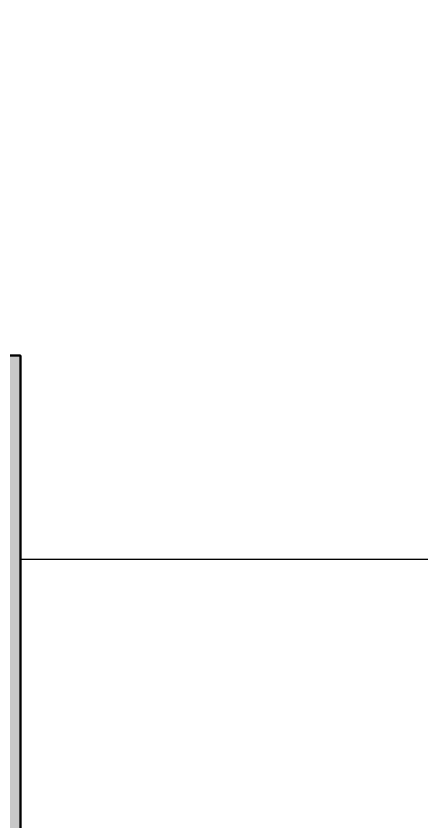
# Model space of a CAD drawing. Header units: millimetres. Extents: x 573003 to 1294762, y -9906 to 413061.
# Drawn here: x 935412 to 935716, y 149443 to 150037 of the extents above; entities that cross this region are included whole.
import ezdxf

# ---------------------------------------------------------------- set-up
doc = ezdxf.new("R2010")
doc.units = ezdxf.units.MM
doc.header["$MEASUREMENT"] = 0
doc.layers.add('A-ELEV-PATT 3', color=251, linetype='Continuous')
doc.layers.add('A-WALL-PATT', color=251, linetype='Continuous')
doc.layers.add('KT-Net cot', color=2, linetype='Continuous', lineweight=50)

msp = doc.modelspace()

# ---------------------------------------------------------------- hatches: boundary and pattern name
at = {"layer": 'A-WALL-PATT', "extrusion": (-6.50932e-06, -1.0027e-05, 1)}
h = msp.add_hatch(color=256, dxfattribs=at)
h.dxf.hatch_style = 1
h.paths.add_polyline_path([(935715.6, 149025.62), (935019.63, 149025.62), (935019.63, 148475.62), (934819.63, 148475.62), (934819.63, 150036.6), (934919.63, 150036.6), (934919.63, 149636.6), (934965.78, 149636.6), (934965.78, 149175.62), (935315.63, 149175.62), (935315.6, 149786.6), (935415.6, 149786.6), (935415.6, 149175.62), (935715.6, 149175.62)])

# ---------------------------------------------------------------- linework, layer by layer
at = {"layer": 'A-ELEV-PATT 3', "extrusion": (-6.50932e-06, -1.0027e-05, 1), "elevation": -18.63}
msp.add_lwpolyline([(935715.6, 149636.6), (935415.6, 149636.6)], dxfattribs=at)
at = {"layer": 'KT-Net cot', "extrusion": (-6.50932e-06, -1.0027e-05, 1), "elevation": -24.67}
msp.add_lwpolyline([(935715.6, 149025.62), (935019.63, 149025.62), (935019.63, 148475.62), (934819.63, 148475.62), (934819.63, 150036.6), (934919.63, 150036.6), (934919.63, 149636.6), (934965.78, 149636.6), (934965.78, 149175.62), (935315.63, 149175.62), (935315.6, 149786.6), (935415.6, 149786.6), (935415.6, 149175.62), (935715.6, 149175.62)], close=True, dxfattribs=at)

doc.saveas('drawing.dxf')
